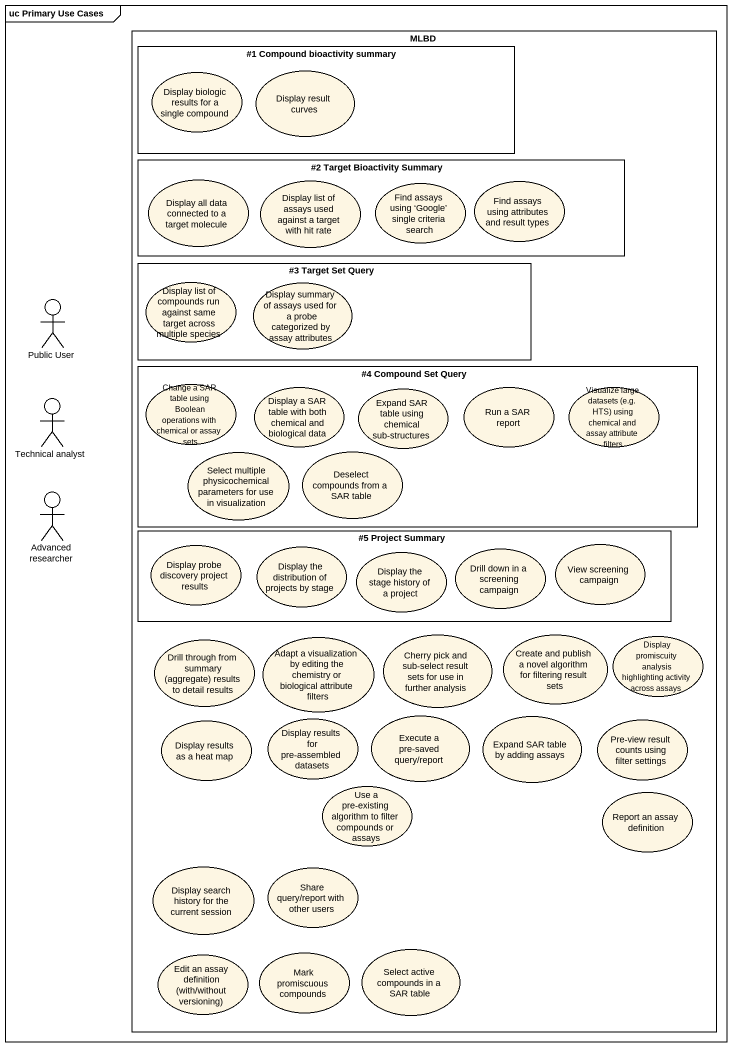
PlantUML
@startuml
mainframe uc Primary Use Cases
rectangle MLBD {
  rectangle "#1 Compound bioactivity summary" as r1_Compound_bioactivity {
    usecase "Display result curves" as Display_result_curves
    usecase "Display biologic results for a single compound" as Display_biologic_results
  }
  rectangle "#2 Target Bioactivity Summary" as r2_Target_Bioactivity_Summary {
    usecase "Display all data connected to a target molecule" as Display_all_data_connected
    usecase "Display list of assays used against a target with hit rate" as Display_list_of_assays_used
    usecase "Find assays using ‘Google’ single criteria search" as Find_assays_using_Google
    usecase "Find assays using attributes and result types" as Find_assays_using
  }
  rectangle "#3 Target Set Query" as r3_Target_Set_Query {
    usecase "Display list of compounds run against same target across multiple species" as Display_list_of_compounds
    usecase "Display summary of assays used for a probe categorized by assay attributes" as Display_summary_of_assays
  }
  rectangle "#4 Compound Set Query" as r4_Compound_Set_Query {
    usecase "Change a SAR table using Boolean operations with chemical or assay sets" as Change_a_SAR_table_using
    usecase "Display a SAR table with both chemical and biological data" as Display_a_SAR_table_with
    usecase "Expand SAR table using chemical sub-structures" as Expand_SAR_table_using
    usecase "Run a SAR report" as Run_a_SAR_report
    usecase "Visualize large datasets (e.g. HTS) using chemical and assay attribute filters" as Visualize_large_datasets_e
    usecase "Select multiple physicochemical parameters for use in visualization" as Select_multiple
    usecase "Deselect compounds from a SAR table" as Deselect_compounds_from_a
  }
  rectangle "#5 Project Summary" as r5_Project_Summary {
    usecase "Display probe discovery project results" as Display_probe_discovery
    usecase "Display the distribution of projects by stage" as Display_the_distribution_of
    usecase "Display the stage history of a project" as Display_the_stage_history
    usecase "Drill down in a screening campaign" as Drill_down_in_a_screening
    usecase "View screening campaign" as View_screening_campaign
  }
  usecase "Drill through from summary (aggregate) results to detail results" as Drill_through_from_summary
  usecase "Adapt a visualization by editing the chemistry or biological attribute filters" as Adapt_a_visualization_by
  usecase "Cherry pick and sub-select result sets for use in further analysis" as Cherry_pick_and_sub_select
  usecase "Create and publish a novel algorithm for filtering result sets" as Create_and_publish_a_novel
  usecase "Display promiscuity analysis highlighting activity across assays" as Display_promiscuity
  usecase "Display results as a heat map" as Display_results_as_a_heat
  usecase "Display results for pre-assembled datasets" as Display_results_for_pre
  usecase "Execute a pre-saved query/report" as Execute_a_pre_saved_query
  usecase "Expand SAR table by adding assays" as Expand_SAR_table_by_adding
  usecase "Pre-view result counts using filter settings" as Pre_view_result_counts
  usecase "Use a pre-existing algorithm to filter compounds or assays" as Use_a_pre_existing
  usecase "Report an assay definition" as Report_an_assay_definition
  usecase "Display search history for the current session" as Display_search_history_for
  usecase "Share query/report with other users" as Share_query_report_with
  usecase "Edit an assay definition (with/without versioning)" as Edit_an_assay_definition
  usecase "Mark promiscuous compounds" as Mark_promiscuous_compounds
  usecase "Select active compounds in a SAR table" as Select_active_compounds_in
}
actor "Public User" as Public_User
actor "Technical analyst" as Technical_analyst
actor "Advanced researcher" as Advanced_researcher
@enduml
